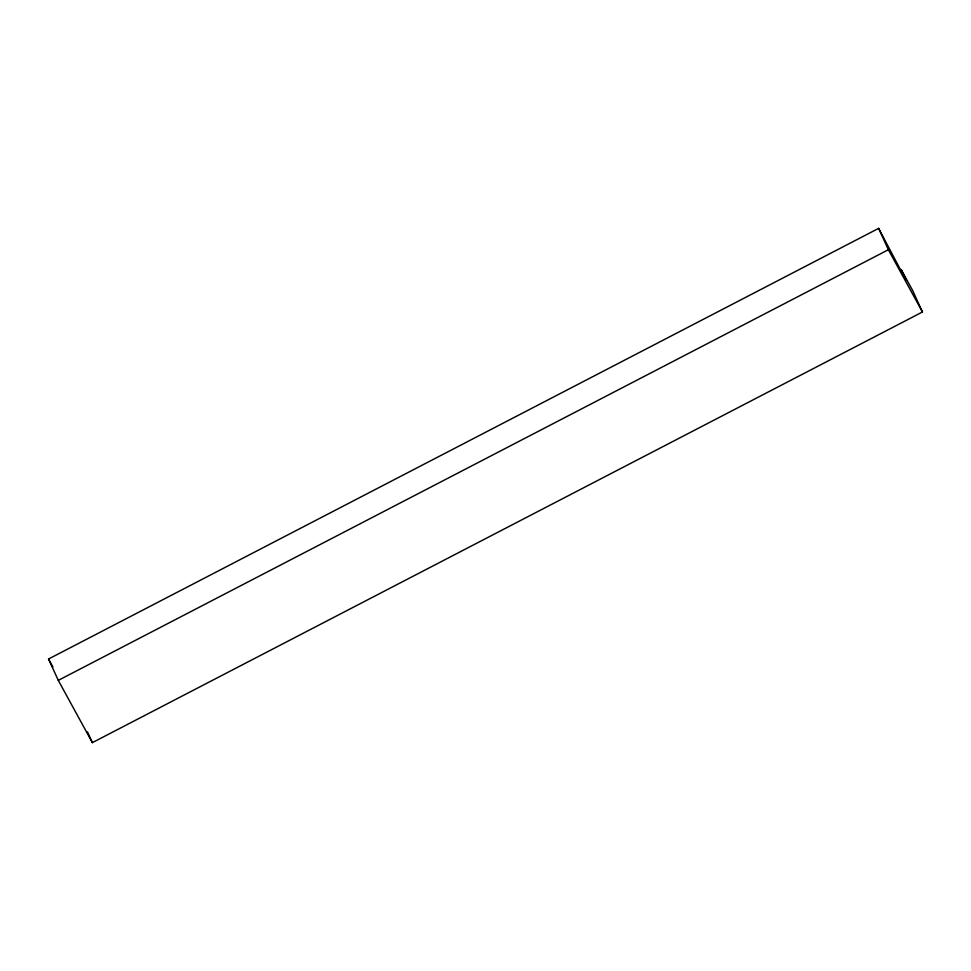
<?xml version="1.0" encoding="UTF-8"?>
<svg xmlns="http://www.w3.org/2000/svg" width="971" height="971" viewBox="0 0 971 971"><rect width="100%" height="100%" fill="white"/><g stroke="black" fill="none" stroke-linecap="round" stroke-linejoin="round"><path stroke-width="1.46" d="M48.55 659.006L878.634 228.367L905.992 280.146L901.124 269.465L912.716 290.632L922.45 311.994L92.366 742.633L58.284 680.368L48.55 659.006L52.895 666.943M58.284 680.368L888.368 249.729L878.634 228.367M888.368 249.729L922.45 311.994M87.499 731.952L92.366 742.633"/></g></svg>
